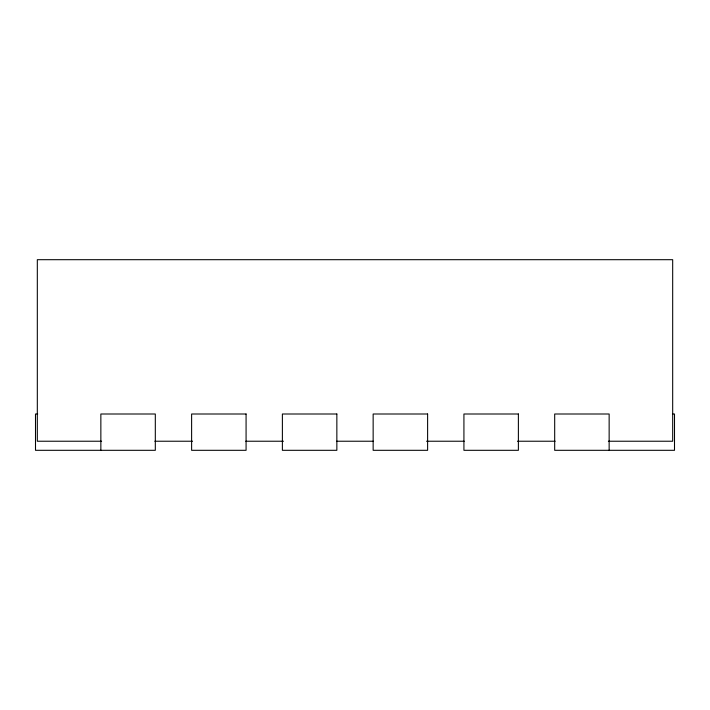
<?xml version="1.0" encoding="UTF-8"?>
<svg xmlns="http://www.w3.org/2000/svg" width="710" height="710" viewBox="0 0 710 710"><rect width="100%" height="100%" fill="white"/><g stroke="black" fill="none" stroke-linecap="round" stroke-linejoin="round"><path stroke-width="1.06" d="M37.692 414.001L35.5 414.001L35.5 450.309L155.312 450.309L155.312 414.001L100.855 414.001L100.855 450.309M672.681 414.001L674.5 414.001L674.5 450.309L554.688 450.309L554.688 414.001L609.144 414.001L609.144 450.309M101.628 441.229L37.319 441.229L37.319 259.691L672.681 259.691L672.681 441.229L608.372 441.229M154.851 441.229L192.552 441.229M245.775 441.229L283.476 441.229M336.7 441.229L373.3 441.229M426.524 441.229L464.225 441.229M517.448 441.229L555.149 441.229M246.077 414.001L191.62 414.001L191.62 450.309L246.077 450.309L246.077 414.001M336.851 414.001L282.385 414.001L282.385 450.309L336.851 450.309L336.851 414.001M427.615 414.001L373.149 414.001L373.149 450.309L427.615 450.309L427.615 414.001M518.38 414.001L463.923 414.001L463.923 450.309L518.38 450.309L518.38 414.001"/></g></svg>
